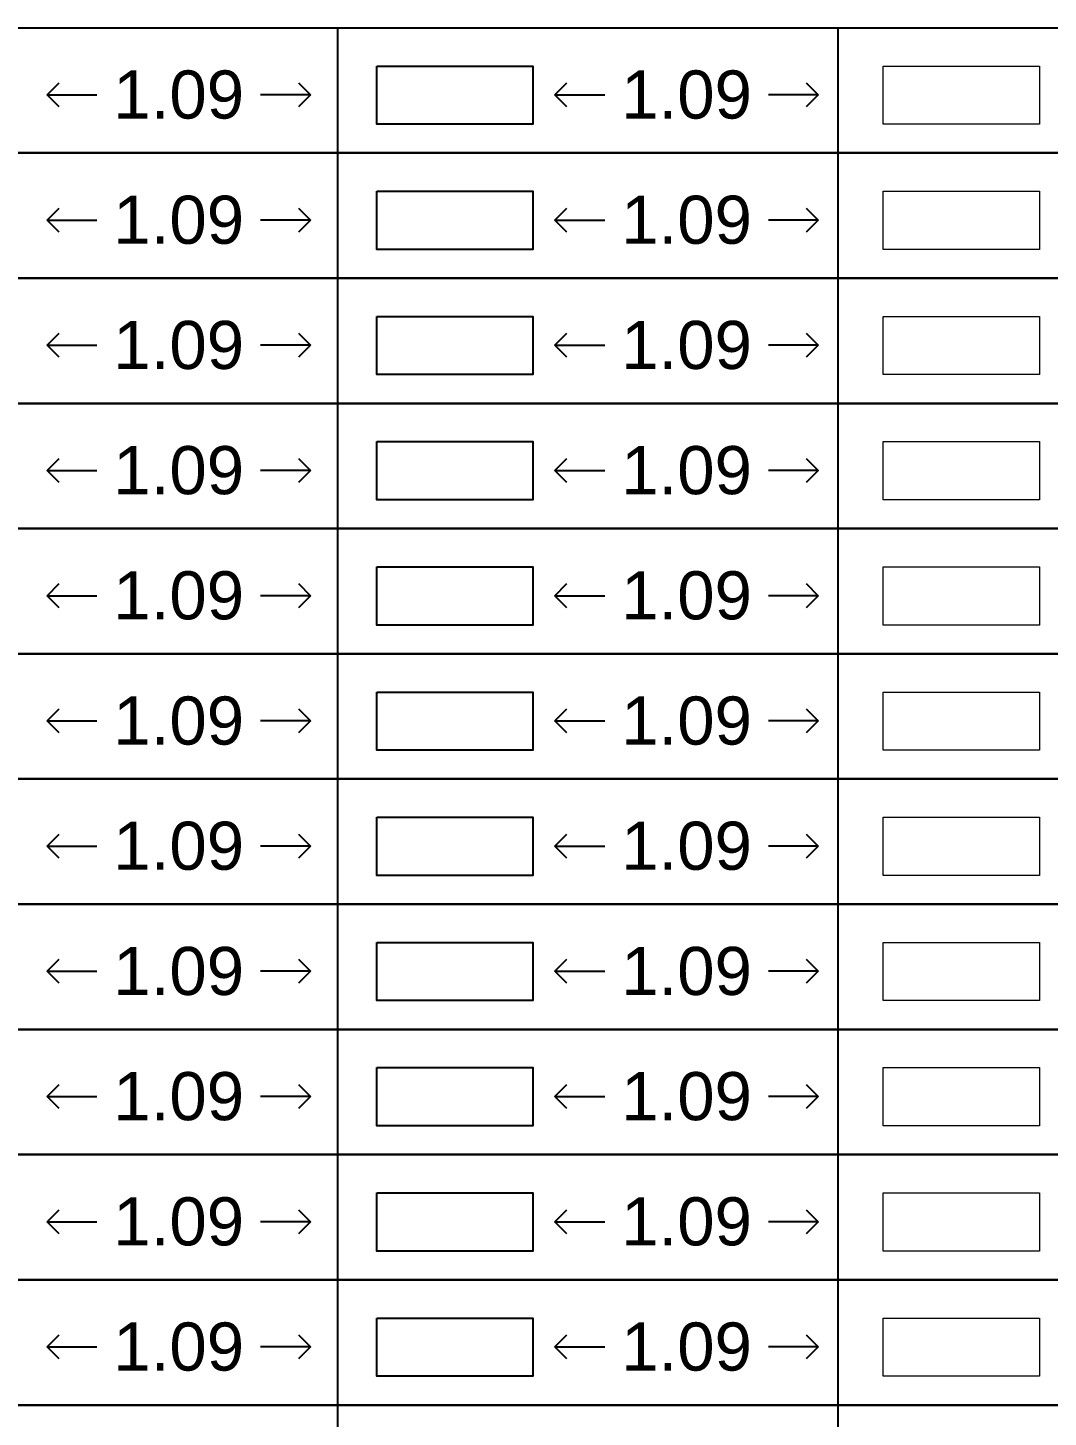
# Model space of a CAD drawing. Header units: millimetres. Extents: x -9481 to -9286, y 28723 to 28853.
# Drawn here: x -9456.89 to -9452.65, y 28747.77 to 28753.55 of the extents above; entities that cross this region are included whole.
import ezdxf

# ---------------------------------------------------------------- set-up
doc = ezdxf.new("R2010")
doc.units = ezdxf.units.MM
doc.header["$PDMODE"] = 34
doc.header["$PDSIZE"] = -15
doc.layers.add('BLK_1_FLR_1_REGULAR_ROOM_1', color=7, linetype='Continuous', plot=False)
doc.layers.add('BLK_1_FLR_2_REGULAR_ROOM_1', color=7, linetype='Continuous', lineweight=0)
doc.layers.add('PLAN', color=7, linetype='Continuous', lineweight=40)
doc.styles.add('Arial', font='arial.ttf', dxfattribs={"height": 0.2})
doc.styles.add('style2', font='arial.ttf', dxfattribs={"height": 0.3})
doc.dimstyles.new('INT DIM', dxfattribs={"dimtxt": 0.3, "dimasz": 0.1, "dimexe": 0.18, "dimexo": 0.0625, "dimgap": 0.09, "dimtad": 0, "dimzin": 0, "dimdsep": 46, "dimtxsty": 'style2', "dimblk": 'OPEN90', "dimcen": 0.09, "dimse1": 1, "dimse2": 1, "dimclrd": 250, "dimclrt": 256, "dimadec": 0, "dimazin": 0, "dimtfac": 1, "dimtofl": 0, "dimtmove": 0, "dimatfit": 3, "dimfxl": 0.18, "dimtolj": 1, "dimtzin": 0, "dimlwd": -1, "dimarcsym": 0})

# ---------------------------------------------------------------- blocks, each defined once
blk = doc.blocks.new('_Open90')
at = {"layer": 'PLAN', "color": 0, "lineweight": -2}
for p, q in [((0, 0), (-1, 0)), ((-0.5, 0.5), (0, 0)), ((0, 0), (-0.5, -0.5))]:
    blk.add_line(p, q, dxfattribs=at)
blk = doc.blocks.new('*D107')
at = {"layer": 'BLK_1_FLR_1_REGULAR_ROOM_1', "color": 250, "transparency": 16777216}
for p, q in [((-9456.7091, 28753.2698), (-9456.6022, 28753.2698)), ((-9455.8142, 28753.2698), (-9455.9211, 28753.2698))]:
    blk.add_line(p, q, dxfattribs=at)
at = {"layer": 'Defpoints', "color": 0, "transparency": 16777216}
for p in [(-9456.8091, 28753.3898), (-9455.7142, 28753.3898), (-9455.7142, 28753.2698)]:
    blk.add_point(p, dxfattribs=at)
at = {"layer": 'BLK_1_FLR_1_REGULAR_ROOM_1', "color": 250, "transparency": 16777216, "xscale": 0.1, "yscale": 0.1, "zscale": 0.1, "rotation": 180}
blk.add_blockref('_Open90', (-9456.8091, 28753.2698), dxfattribs=at)
at = {"layer": 'BLK_1_FLR_1_REGULAR_ROOM_1', "color": 250, "transparency": 16777216, "xscale": 0.1, "yscale": 0.1, "zscale": 0.1}
blk.add_blockref('_Open90', (-9455.7142, 28753.2698), dxfattribs=at)
at = {"layer": 'BLK_1_FLR_1_REGULAR_ROOM_1', "transparency": 16777216, "insert": (-9456.2617, 28753.2698), "char_height": 0.2, "attachment_point": 5, "style": 'Arial', "bg_fill": 3, "box_fill_scale": 1.1, "bg_fill_color": 256, "bg_fill_true_color": 13158600, "bg_fill_transparency": 0}
blk.add_mtext('\\A1;1.09', dxfattribs=at)
blk = doc.blocks.new('*D108')
at = {"layer": 'BLK_1_FLR_1_REGULAR_ROOM_1', "color": 250, "transparency": 16777216}
for p, q in [((-9454.5973, 28753.2698), (-9454.4904, 28753.2698)), ((-9453.7023, 28753.2698), (-9453.8093, 28753.2698))]:
    blk.add_line(p, q, dxfattribs=at)
at = {"layer": 'Defpoints', "color": 0, "transparency": 16777216}
for p in [(-9454.6973, 28753.3898), (-9453.6023, 28753.3898), (-9453.6023, 28753.2698)]:
    blk.add_point(p, dxfattribs=at)
at = {"layer": 'BLK_1_FLR_1_REGULAR_ROOM_1', "color": 250, "transparency": 16777216, "xscale": 0.1, "yscale": 0.1, "zscale": 0.1, "rotation": 180}
blk.add_blockref('_Open90', (-9454.6973, 28753.2698), dxfattribs=at)
at = {"layer": 'BLK_1_FLR_1_REGULAR_ROOM_1', "color": 250, "transparency": 16777216, "xscale": 0.1, "yscale": 0.1, "zscale": 0.1}
blk.add_blockref('_Open90', (-9453.6023, 28753.2698), dxfattribs=at)
at = {"layer": 'BLK_1_FLR_1_REGULAR_ROOM_1', "transparency": 16777216, "insert": (-9454.1498, 28753.2698), "char_height": 0.2, "attachment_point": 5, "style": 'Arial', "bg_fill": 3, "box_fill_scale": 1.1, "bg_fill_color": 256, "bg_fill_true_color": 13158600, "bg_fill_transparency": 0}
blk.add_mtext('\\A1;1.09', dxfattribs=at)
blk = doc.blocks.new('*D114')
at = {"layer": 'BLK_1_FLR_1_REGULAR_ROOM_1', "color": 250, "transparency": 16777216}
for p, q in [((-9456.7091, 28752.7491), (-9456.6022, 28752.7491)), ((-9455.8142, 28752.7491), (-9455.9211, 28752.7491))]:
    blk.add_line(p, q, dxfattribs=at)
at = {"layer": 'Defpoints', "color": 0, "transparency": 16777216}
for p in [(-9456.8091, 28752.8692), (-9455.7142, 28752.8692), (-9455.7142, 28752.7491)]:
    blk.add_point(p, dxfattribs=at)
at = {"layer": 'BLK_1_FLR_1_REGULAR_ROOM_1', "color": 250, "transparency": 16777216, "xscale": 0.1, "yscale": 0.1, "zscale": 0.1, "rotation": 180}
blk.add_blockref('_Open90', (-9456.8091, 28752.7491), dxfattribs=at)
at = {"layer": 'BLK_1_FLR_1_REGULAR_ROOM_1', "color": 250, "transparency": 16777216, "xscale": 0.1, "yscale": 0.1, "zscale": 0.1}
blk.add_blockref('_Open90', (-9455.7142, 28752.7491), dxfattribs=at)
at = {"layer": 'BLK_1_FLR_1_REGULAR_ROOM_1', "transparency": 16777216, "insert": (-9456.2617, 28752.7491), "char_height": 0.2, "attachment_point": 5, "style": 'Arial', "bg_fill": 3, "box_fill_scale": 1.1, "bg_fill_color": 256, "bg_fill_true_color": 13158600, "bg_fill_transparency": 0}
blk.add_mtext('\\A1;1.09', dxfattribs=at)
blk = doc.blocks.new('*D115')
at = {"layer": 'BLK_1_FLR_1_REGULAR_ROOM_1', "color": 250, "transparency": 16777216}
for p, q in [((-9454.5973, 28752.7491), (-9454.4904, 28752.7491)), ((-9453.7023, 28752.7491), (-9453.8093, 28752.7491))]:
    blk.add_line(p, q, dxfattribs=at)
at = {"layer": 'Defpoints', "color": 0, "transparency": 16777216}
for p in [(-9454.6973, 28752.8692), (-9453.6023, 28752.8692), (-9453.6023, 28752.7491)]:
    blk.add_point(p, dxfattribs=at)
at = {"layer": 'BLK_1_FLR_1_REGULAR_ROOM_1', "color": 250, "transparency": 16777216, "xscale": 0.1, "yscale": 0.1, "zscale": 0.1, "rotation": 180}
blk.add_blockref('_Open90', (-9454.6973, 28752.7491), dxfattribs=at)
at = {"layer": 'BLK_1_FLR_1_REGULAR_ROOM_1', "color": 250, "transparency": 16777216, "xscale": 0.1, "yscale": 0.1, "zscale": 0.1}
blk.add_blockref('_Open90', (-9453.6023, 28752.7491), dxfattribs=at)
at = {"layer": 'BLK_1_FLR_1_REGULAR_ROOM_1', "transparency": 16777216, "insert": (-9454.1498, 28752.7491), "char_height": 0.2, "attachment_point": 5, "style": 'Arial', "bg_fill": 3, "box_fill_scale": 1.1, "bg_fill_color": 256, "bg_fill_true_color": 13158600, "bg_fill_transparency": 0}
blk.add_mtext('\\A1;1.09', dxfattribs=at)
blk = doc.blocks.new('*D121')
at = {"layer": 'BLK_1_FLR_1_REGULAR_ROOM_1', "color": 250, "transparency": 16777216}
for p, q in [((-9456.7091, 28752.2285), (-9456.6022, 28752.2285)), ((-9455.8142, 28752.2285), (-9455.9211, 28752.2285))]:
    blk.add_line(p, q, dxfattribs=at)
at = {"layer": 'Defpoints', "color": 0, "transparency": 16777216}
for p in [(-9456.8091, 28752.3485), (-9455.7142, 28752.3485), (-9455.7142, 28752.2285)]:
    blk.add_point(p, dxfattribs=at)
at = {"layer": 'BLK_1_FLR_1_REGULAR_ROOM_1', "color": 250, "transparency": 16777216, "xscale": 0.1, "yscale": 0.1, "zscale": 0.1, "rotation": 180}
blk.add_blockref('_Open90', (-9456.8091, 28752.2285), dxfattribs=at)
at = {"layer": 'BLK_1_FLR_1_REGULAR_ROOM_1', "color": 250, "transparency": 16777216, "xscale": 0.1, "yscale": 0.1, "zscale": 0.1}
blk.add_blockref('_Open90', (-9455.7142, 28752.2285), dxfattribs=at)
at = {"layer": 'BLK_1_FLR_1_REGULAR_ROOM_1', "transparency": 16777216, "insert": (-9456.2617, 28752.2285), "char_height": 0.2, "attachment_point": 5, "style": 'Arial', "bg_fill": 3, "box_fill_scale": 1.1, "bg_fill_color": 256, "bg_fill_true_color": 13158600, "bg_fill_transparency": 0}
blk.add_mtext('\\A1;1.09', dxfattribs=at)
blk = doc.blocks.new('*D122')
at = {"layer": 'BLK_1_FLR_1_REGULAR_ROOM_1', "color": 250, "transparency": 16777216}
for p, q in [((-9454.5973, 28752.2285), (-9454.4904, 28752.2285)), ((-9453.7023, 28752.2285), (-9453.8093, 28752.2285))]:
    blk.add_line(p, q, dxfattribs=at)
at = {"layer": 'Defpoints', "color": 0, "transparency": 16777216}
for p in [(-9454.6973, 28752.3485), (-9453.6023, 28752.3485), (-9453.6023, 28752.2285)]:
    blk.add_point(p, dxfattribs=at)
at = {"layer": 'BLK_1_FLR_1_REGULAR_ROOM_1', "color": 250, "transparency": 16777216, "xscale": 0.1, "yscale": 0.1, "zscale": 0.1, "rotation": 180}
blk.add_blockref('_Open90', (-9454.6973, 28752.2285), dxfattribs=at)
at = {"layer": 'BLK_1_FLR_1_REGULAR_ROOM_1', "color": 250, "transparency": 16777216, "xscale": 0.1, "yscale": 0.1, "zscale": 0.1}
blk.add_blockref('_Open90', (-9453.6023, 28752.2285), dxfattribs=at)
at = {"layer": 'BLK_1_FLR_1_REGULAR_ROOM_1', "transparency": 16777216, "insert": (-9454.1498, 28752.2285), "char_height": 0.2, "attachment_point": 5, "style": 'Arial', "bg_fill": 3, "box_fill_scale": 1.1, "bg_fill_color": 256, "bg_fill_true_color": 13158600, "bg_fill_transparency": 0}
blk.add_mtext('\\A1;1.09', dxfattribs=at)
blk = doc.blocks.new('*D128')
at = {"layer": 'BLK_1_FLR_1_REGULAR_ROOM_1', "color": 250, "transparency": 16777216}
for p, q in [((-9456.7091, 28751.7078), (-9456.6022, 28751.7078)), ((-9455.8142, 28751.7078), (-9455.9211, 28751.7078))]:
    blk.add_line(p, q, dxfattribs=at)
at = {"layer": 'Defpoints', "color": 0, "transparency": 16777216}
for p in [(-9456.8091, 28751.8279), (-9455.7142, 28751.8279), (-9455.7142, 28751.7078)]:
    blk.add_point(p, dxfattribs=at)
at = {"layer": 'BLK_1_FLR_1_REGULAR_ROOM_1', "color": 250, "transparency": 16777216, "xscale": 0.1, "yscale": 0.1, "zscale": 0.1, "rotation": 180}
blk.add_blockref('_Open90', (-9456.8091, 28751.7078), dxfattribs=at)
at = {"layer": 'BLK_1_FLR_1_REGULAR_ROOM_1', "color": 250, "transparency": 16777216, "xscale": 0.1, "yscale": 0.1, "zscale": 0.1}
blk.add_blockref('_Open90', (-9455.7142, 28751.7078), dxfattribs=at)
at = {"layer": 'BLK_1_FLR_1_REGULAR_ROOM_1', "transparency": 16777216, "insert": (-9456.2617, 28751.7078), "char_height": 0.2, "attachment_point": 5, "style": 'Arial', "bg_fill": 3, "box_fill_scale": 1.1, "bg_fill_color": 256, "bg_fill_true_color": 13158600, "bg_fill_transparency": 0}
blk.add_mtext('\\A1;1.09', dxfattribs=at)
blk = doc.blocks.new('*D129')
at = {"layer": 'BLK_1_FLR_1_REGULAR_ROOM_1', "color": 250, "transparency": 16777216}
for p, q in [((-9454.5973, 28751.7078), (-9454.4904, 28751.7078)), ((-9453.7023, 28751.7078), (-9453.8093, 28751.7078))]:
    blk.add_line(p, q, dxfattribs=at)
at = {"layer": 'Defpoints', "color": 0, "transparency": 16777216}
for p in [(-9454.6973, 28751.8279), (-9453.6023, 28751.8279), (-9453.6023, 28751.7078)]:
    blk.add_point(p, dxfattribs=at)
at = {"layer": 'BLK_1_FLR_1_REGULAR_ROOM_1', "color": 250, "transparency": 16777216, "xscale": 0.1, "yscale": 0.1, "zscale": 0.1, "rotation": 180}
blk.add_blockref('_Open90', (-9454.6973, 28751.7078), dxfattribs=at)
at = {"layer": 'BLK_1_FLR_1_REGULAR_ROOM_1', "color": 250, "transparency": 16777216, "xscale": 0.1, "yscale": 0.1, "zscale": 0.1}
blk.add_blockref('_Open90', (-9453.6023, 28751.7078), dxfattribs=at)
at = {"layer": 'BLK_1_FLR_1_REGULAR_ROOM_1', "transparency": 16777216, "insert": (-9454.1498, 28751.7078), "char_height": 0.2, "attachment_point": 5, "style": 'Arial', "bg_fill": 3, "box_fill_scale": 1.1, "bg_fill_color": 256, "bg_fill_true_color": 13158600, "bg_fill_transparency": 0}
blk.add_mtext('\\A1;1.09', dxfattribs=at)
blk = doc.blocks.new('*D135')
at = {"layer": 'BLK_1_FLR_1_REGULAR_ROOM_1', "color": 250, "transparency": 16777216}
for p, q in [((-9456.7091, 28751.1872), (-9456.6022, 28751.1872)), ((-9455.8142, 28751.1872), (-9455.9211, 28751.1872))]:
    blk.add_line(p, q, dxfattribs=at)
at = {"layer": 'Defpoints', "color": 0, "transparency": 16777216}
for p in [(-9456.8091, 28751.3072), (-9455.7142, 28751.3072), (-9455.7142, 28751.1872)]:
    blk.add_point(p, dxfattribs=at)
at = {"layer": 'BLK_1_FLR_1_REGULAR_ROOM_1', "color": 250, "transparency": 16777216, "xscale": 0.1, "yscale": 0.1, "zscale": 0.1, "rotation": 180}
blk.add_blockref('_Open90', (-9456.8091, 28751.1872), dxfattribs=at)
at = {"layer": 'BLK_1_FLR_1_REGULAR_ROOM_1', "color": 250, "transparency": 16777216, "xscale": 0.1, "yscale": 0.1, "zscale": 0.1}
blk.add_blockref('_Open90', (-9455.7142, 28751.1872), dxfattribs=at)
at = {"layer": 'BLK_1_FLR_1_REGULAR_ROOM_1', "transparency": 16777216, "insert": (-9456.2617, 28751.1872), "char_height": 0.2, "attachment_point": 5, "style": 'Arial', "bg_fill": 3, "box_fill_scale": 1.1, "bg_fill_color": 256, "bg_fill_true_color": 13158600, "bg_fill_transparency": 0}
blk.add_mtext('\\A1;1.09', dxfattribs=at)
blk = doc.blocks.new('*D136')
at = {"layer": 'BLK_1_FLR_1_REGULAR_ROOM_1', "color": 250, "transparency": 16777216}
for p, q in [((-9454.5973, 28751.1872), (-9454.4904, 28751.1872)), ((-9453.7023, 28751.1872), (-9453.8093, 28751.1872))]:
    blk.add_line(p, q, dxfattribs=at)
at = {"layer": 'Defpoints', "color": 0, "transparency": 16777216}
for p in [(-9454.6973, 28751.3072), (-9453.6023, 28751.3072), (-9453.6023, 28751.1872)]:
    blk.add_point(p, dxfattribs=at)
at = {"layer": 'BLK_1_FLR_1_REGULAR_ROOM_1', "color": 250, "transparency": 16777216, "xscale": 0.1, "yscale": 0.1, "zscale": 0.1, "rotation": 180}
blk.add_blockref('_Open90', (-9454.6973, 28751.1872), dxfattribs=at)
at = {"layer": 'BLK_1_FLR_1_REGULAR_ROOM_1', "color": 250, "transparency": 16777216, "xscale": 0.1, "yscale": 0.1, "zscale": 0.1}
blk.add_blockref('_Open90', (-9453.6023, 28751.1872), dxfattribs=at)
at = {"layer": 'BLK_1_FLR_1_REGULAR_ROOM_1', "transparency": 16777216, "insert": (-9454.1498, 28751.1872), "char_height": 0.2, "attachment_point": 5, "style": 'Arial', "bg_fill": 3, "box_fill_scale": 1.1, "bg_fill_color": 256, "bg_fill_true_color": 13158600, "bg_fill_transparency": 0}
blk.add_mtext('\\A1;1.09', dxfattribs=at)
blk = doc.blocks.new('*D142')
at = {"layer": 'BLK_1_FLR_1_REGULAR_ROOM_1', "color": 250, "transparency": 16777216}
for p, q in [((-9456.7091, 28750.6665), (-9456.6022, 28750.6665)), ((-9455.8142, 28750.6665), (-9455.9211, 28750.6665))]:
    blk.add_line(p, q, dxfattribs=at)
at = {"layer": 'Defpoints', "color": 0, "transparency": 16777216}
for p in [(-9456.8091, 28750.7866), (-9455.7142, 28750.7866), (-9455.7142, 28750.6665)]:
    blk.add_point(p, dxfattribs=at)
at = {"layer": 'BLK_1_FLR_1_REGULAR_ROOM_1', "color": 250, "transparency": 16777216, "xscale": 0.1, "yscale": 0.1, "zscale": 0.1, "rotation": 180}
blk.add_blockref('_Open90', (-9456.8091, 28750.6665), dxfattribs=at)
at = {"layer": 'BLK_1_FLR_1_REGULAR_ROOM_1', "color": 250, "transparency": 16777216, "xscale": 0.1, "yscale": 0.1, "zscale": 0.1}
blk.add_blockref('_Open90', (-9455.7142, 28750.6665), dxfattribs=at)
at = {"layer": 'BLK_1_FLR_1_REGULAR_ROOM_1', "transparency": 16777216, "insert": (-9456.2617, 28750.6665), "char_height": 0.2, "attachment_point": 5, "style": 'Arial', "bg_fill": 3, "box_fill_scale": 1.1, "bg_fill_color": 256, "bg_fill_true_color": 13158600, "bg_fill_transparency": 0}
blk.add_mtext('\\A1;1.09', dxfattribs=at)
blk = doc.blocks.new('*D143')
at = {"layer": 'BLK_1_FLR_1_REGULAR_ROOM_1', "color": 250, "transparency": 16777216}
for p, q in [((-9454.5973, 28750.6665), (-9454.4904, 28750.6665)), ((-9453.7023, 28750.6665), (-9453.8093, 28750.6665))]:
    blk.add_line(p, q, dxfattribs=at)
at = {"layer": 'Defpoints', "color": 0, "transparency": 16777216}
for p in [(-9454.6973, 28750.7866), (-9453.6023, 28750.7866), (-9453.6023, 28750.6665)]:
    blk.add_point(p, dxfattribs=at)
at = {"layer": 'BLK_1_FLR_1_REGULAR_ROOM_1', "color": 250, "transparency": 16777216, "xscale": 0.1, "yscale": 0.1, "zscale": 0.1, "rotation": 180}
blk.add_blockref('_Open90', (-9454.6973, 28750.6665), dxfattribs=at)
at = {"layer": 'BLK_1_FLR_1_REGULAR_ROOM_1', "color": 250, "transparency": 16777216, "xscale": 0.1, "yscale": 0.1, "zscale": 0.1}
blk.add_blockref('_Open90', (-9453.6023, 28750.6665), dxfattribs=at)
at = {"layer": 'BLK_1_FLR_1_REGULAR_ROOM_1', "transparency": 16777216, "insert": (-9454.1498, 28750.6665), "char_height": 0.2, "attachment_point": 5, "style": 'Arial', "bg_fill": 3, "box_fill_scale": 1.1, "bg_fill_color": 256, "bg_fill_true_color": 13158600, "bg_fill_transparency": 0}
blk.add_mtext('\\A1;1.09', dxfattribs=at)
blk = doc.blocks.new('*D149')
at = {"layer": 'BLK_1_FLR_1_REGULAR_ROOM_1', "color": 250, "transparency": 16777216}
for p, q in [((-9456.7091, 28750.1459), (-9456.6022, 28750.1459)), ((-9455.8142, 28750.1459), (-9455.9211, 28750.1459))]:
    blk.add_line(p, q, dxfattribs=at)
at = {"layer": 'Defpoints', "color": 0, "transparency": 16777216}
for p in [(-9456.8091, 28750.2659), (-9455.7142, 28750.2659), (-9455.7142, 28750.1459)]:
    blk.add_point(p, dxfattribs=at)
at = {"layer": 'BLK_1_FLR_1_REGULAR_ROOM_1', "color": 250, "transparency": 16777216, "xscale": 0.1, "yscale": 0.1, "zscale": 0.1, "rotation": 180}
blk.add_blockref('_Open90', (-9456.8091, 28750.1459), dxfattribs=at)
at = {"layer": 'BLK_1_FLR_1_REGULAR_ROOM_1', "color": 250, "transparency": 16777216, "xscale": 0.1, "yscale": 0.1, "zscale": 0.1}
blk.add_blockref('_Open90', (-9455.7142, 28750.1459), dxfattribs=at)
at = {"layer": 'BLK_1_FLR_1_REGULAR_ROOM_1', "transparency": 16777216, "insert": (-9456.2617, 28750.1459), "char_height": 0.2, "attachment_point": 5, "style": 'Arial', "bg_fill": 3, "box_fill_scale": 1.1, "bg_fill_color": 256, "bg_fill_true_color": 13158600, "bg_fill_transparency": 0}
blk.add_mtext('\\A1;1.09', dxfattribs=at)
blk = doc.blocks.new('*D150')
at = {"layer": 'BLK_1_FLR_1_REGULAR_ROOM_1', "color": 250, "transparency": 16777216}
for p, q in [((-9454.5973, 28750.1459), (-9454.4904, 28750.1459)), ((-9453.7023, 28750.1459), (-9453.8093, 28750.1459))]:
    blk.add_line(p, q, dxfattribs=at)
at = {"layer": 'Defpoints', "color": 0, "transparency": 16777216}
for p in [(-9454.6973, 28750.2659), (-9453.6023, 28750.2659), (-9453.6023, 28750.1459)]:
    blk.add_point(p, dxfattribs=at)
at = {"layer": 'BLK_1_FLR_1_REGULAR_ROOM_1', "color": 250, "transparency": 16777216, "xscale": 0.1, "yscale": 0.1, "zscale": 0.1, "rotation": 180}
blk.add_blockref('_Open90', (-9454.6973, 28750.1459), dxfattribs=at)
at = {"layer": 'BLK_1_FLR_1_REGULAR_ROOM_1', "color": 250, "transparency": 16777216, "xscale": 0.1, "yscale": 0.1, "zscale": 0.1}
blk.add_blockref('_Open90', (-9453.6023, 28750.1459), dxfattribs=at)
at = {"layer": 'BLK_1_FLR_1_REGULAR_ROOM_1', "transparency": 16777216, "insert": (-9454.1498, 28750.1459), "char_height": 0.2, "attachment_point": 5, "style": 'Arial', "bg_fill": 3, "box_fill_scale": 1.1, "bg_fill_color": 256, "bg_fill_true_color": 13158600, "bg_fill_transparency": 0}
blk.add_mtext('\\A1;1.09', dxfattribs=at)
blk = doc.blocks.new('*D156')
at = {"layer": 'BLK_1_FLR_1_REGULAR_ROOM_1', "color": 250, "transparency": 16777216}
for p, q in [((-9456.7091, 28749.6252), (-9456.6022, 28749.6252)), ((-9455.8142, 28749.6252), (-9455.9211, 28749.6252))]:
    blk.add_line(p, q, dxfattribs=at)
at = {"layer": 'Defpoints', "color": 0, "transparency": 16777216}
for p in [(-9456.8091, 28749.7453), (-9455.7142, 28749.7453), (-9455.7142, 28749.6252)]:
    blk.add_point(p, dxfattribs=at)
at = {"layer": 'BLK_1_FLR_1_REGULAR_ROOM_1', "color": 250, "transparency": 16777216, "xscale": 0.1, "yscale": 0.1, "zscale": 0.1, "rotation": 180}
blk.add_blockref('_Open90', (-9456.8091, 28749.6252), dxfattribs=at)
at = {"layer": 'BLK_1_FLR_1_REGULAR_ROOM_1', "color": 250, "transparency": 16777216, "xscale": 0.1, "yscale": 0.1, "zscale": 0.1}
blk.add_blockref('_Open90', (-9455.7142, 28749.6252), dxfattribs=at)
at = {"layer": 'BLK_1_FLR_1_REGULAR_ROOM_1', "transparency": 16777216, "insert": (-9456.2617, 28749.6252), "char_height": 0.2, "attachment_point": 5, "style": 'Arial', "bg_fill": 3, "box_fill_scale": 1.1, "bg_fill_color": 256, "bg_fill_true_color": 13158600, "bg_fill_transparency": 0}
blk.add_mtext('\\A1;1.09', dxfattribs=at)
blk = doc.blocks.new('*D157')
at = {"layer": 'BLK_1_FLR_1_REGULAR_ROOM_1', "color": 250, "transparency": 16777216}
for p, q in [((-9454.5973, 28749.6252), (-9454.4904, 28749.6252)), ((-9453.7023, 28749.6252), (-9453.8093, 28749.6252))]:
    blk.add_line(p, q, dxfattribs=at)
at = {"layer": 'Defpoints', "color": 0, "transparency": 16777216}
for p in [(-9454.6973, 28749.7453), (-9453.6023, 28749.7453), (-9453.6023, 28749.6252)]:
    blk.add_point(p, dxfattribs=at)
at = {"layer": 'BLK_1_FLR_1_REGULAR_ROOM_1', "color": 250, "transparency": 16777216, "xscale": 0.1, "yscale": 0.1, "zscale": 0.1, "rotation": 180}
blk.add_blockref('_Open90', (-9454.6973, 28749.6252), dxfattribs=at)
at = {"layer": 'BLK_1_FLR_1_REGULAR_ROOM_1', "color": 250, "transparency": 16777216, "xscale": 0.1, "yscale": 0.1, "zscale": 0.1}
blk.add_blockref('_Open90', (-9453.6023, 28749.6252), dxfattribs=at)
at = {"layer": 'BLK_1_FLR_1_REGULAR_ROOM_1', "transparency": 16777216, "insert": (-9454.1498, 28749.6252), "char_height": 0.2, "attachment_point": 5, "style": 'Arial', "bg_fill": 3, "box_fill_scale": 1.1, "bg_fill_color": 256, "bg_fill_true_color": 13158600, "bg_fill_transparency": 0}
blk.add_mtext('\\A1;1.09', dxfattribs=at)
blk = doc.blocks.new('*D163')
at = {"layer": 'BLK_1_FLR_1_REGULAR_ROOM_1', "color": 250, "transparency": 16777216}
for p, q in [((-9456.7091, 28749.1046), (-9456.6022, 28749.1046)), ((-9455.8142, 28749.1046), (-9455.9211, 28749.1046))]:
    blk.add_line(p, q, dxfattribs=at)
at = {"layer": 'Defpoints', "color": 0, "transparency": 16777216}
for p in [(-9456.8091, 28749.2247), (-9455.7142, 28749.2247), (-9455.7142, 28749.1046)]:
    blk.add_point(p, dxfattribs=at)
at = {"layer": 'BLK_1_FLR_1_REGULAR_ROOM_1', "color": 250, "transparency": 16777216, "xscale": 0.1, "yscale": 0.1, "zscale": 0.1, "rotation": 180}
blk.add_blockref('_Open90', (-9456.8091, 28749.1046), dxfattribs=at)
at = {"layer": 'BLK_1_FLR_1_REGULAR_ROOM_1', "color": 250, "transparency": 16777216, "xscale": 0.1, "yscale": 0.1, "zscale": 0.1}
blk.add_blockref('_Open90', (-9455.7142, 28749.1046), dxfattribs=at)
at = {"layer": 'BLK_1_FLR_1_REGULAR_ROOM_1', "transparency": 16777216, "insert": (-9456.2617, 28749.1046), "char_height": 0.2, "attachment_point": 5, "style": 'Arial', "bg_fill": 3, "box_fill_scale": 1.1, "bg_fill_color": 256, "bg_fill_true_color": 13158600, "bg_fill_transparency": 0}
blk.add_mtext('\\A1;1.09', dxfattribs=at)
blk = doc.blocks.new('*D164')
at = {"layer": 'BLK_1_FLR_1_REGULAR_ROOM_1', "color": 250, "transparency": 16777216}
for p, q in [((-9454.5973, 28749.1046), (-9454.4904, 28749.1046)), ((-9453.7023, 28749.1046), (-9453.8093, 28749.1046))]:
    blk.add_line(p, q, dxfattribs=at)
at = {"layer": 'Defpoints', "color": 0, "transparency": 16777216}
for p in [(-9454.6973, 28749.2247), (-9453.6023, 28749.2247), (-9453.6023, 28749.1046)]:
    blk.add_point(p, dxfattribs=at)
at = {"layer": 'BLK_1_FLR_1_REGULAR_ROOM_1', "color": 250, "transparency": 16777216, "xscale": 0.1, "yscale": 0.1, "zscale": 0.1, "rotation": 180}
blk.add_blockref('_Open90', (-9454.6973, 28749.1046), dxfattribs=at)
at = {"layer": 'BLK_1_FLR_1_REGULAR_ROOM_1', "color": 250, "transparency": 16777216, "xscale": 0.1, "yscale": 0.1, "zscale": 0.1}
blk.add_blockref('_Open90', (-9453.6023, 28749.1046), dxfattribs=at)
at = {"layer": 'BLK_1_FLR_1_REGULAR_ROOM_1', "transparency": 16777216, "insert": (-9454.1498, 28749.1046), "char_height": 0.2, "attachment_point": 5, "style": 'Arial', "bg_fill": 3, "box_fill_scale": 1.1, "bg_fill_color": 256, "bg_fill_true_color": 13158600, "bg_fill_transparency": 0}
blk.add_mtext('\\A1;1.09', dxfattribs=at)
blk = doc.blocks.new('*D170')
at = {"layer": 'BLK_1_FLR_1_REGULAR_ROOM_1', "color": 250, "transparency": 16777216}
for p, q in [((-9456.7091, 28748.5839), (-9456.6022, 28748.5839)), ((-9455.8142, 28748.5839), (-9455.9211, 28748.5839))]:
    blk.add_line(p, q, dxfattribs=at)
at = {"layer": 'Defpoints', "color": 0, "transparency": 16777216}
for p in [(-9456.8091, 28748.704), (-9455.7142, 28748.704), (-9455.7142, 28748.5839)]:
    blk.add_point(p, dxfattribs=at)
at = {"layer": 'BLK_1_FLR_1_REGULAR_ROOM_1', "color": 250, "transparency": 16777216, "xscale": 0.1, "yscale": 0.1, "zscale": 0.1, "rotation": 180}
blk.add_blockref('_Open90', (-9456.8091, 28748.5839), dxfattribs=at)
at = {"layer": 'BLK_1_FLR_1_REGULAR_ROOM_1', "color": 250, "transparency": 16777216, "xscale": 0.1, "yscale": 0.1, "zscale": 0.1}
blk.add_blockref('_Open90', (-9455.7142, 28748.5839), dxfattribs=at)
at = {"layer": 'BLK_1_FLR_1_REGULAR_ROOM_1', "transparency": 16777216, "insert": (-9456.2617, 28748.5839), "char_height": 0.2, "attachment_point": 5, "style": 'Arial', "bg_fill": 3, "box_fill_scale": 1.1, "bg_fill_color": 256, "bg_fill_true_color": 13158600, "bg_fill_transparency": 0}
blk.add_mtext('\\A1;1.09', dxfattribs=at)
blk = doc.blocks.new('*D171')
at = {"layer": 'BLK_1_FLR_1_REGULAR_ROOM_1', "color": 250, "transparency": 16777216}
for p, q in [((-9454.5973, 28748.5839), (-9454.4904, 28748.5839)), ((-9453.7023, 28748.5839), (-9453.8093, 28748.5839))]:
    blk.add_line(p, q, dxfattribs=at)
at = {"layer": 'Defpoints', "color": 0, "transparency": 16777216}
for p in [(-9454.6973, 28748.704), (-9453.6023, 28748.704), (-9453.6023, 28748.5839)]:
    blk.add_point(p, dxfattribs=at)
at = {"layer": 'BLK_1_FLR_1_REGULAR_ROOM_1', "color": 250, "transparency": 16777216, "xscale": 0.1, "yscale": 0.1, "zscale": 0.1, "rotation": 180}
blk.add_blockref('_Open90', (-9454.6973, 28748.5839), dxfattribs=at)
at = {"layer": 'BLK_1_FLR_1_REGULAR_ROOM_1', "color": 250, "transparency": 16777216, "xscale": 0.1, "yscale": 0.1, "zscale": 0.1}
blk.add_blockref('_Open90', (-9453.6023, 28748.5839), dxfattribs=at)
at = {"layer": 'BLK_1_FLR_1_REGULAR_ROOM_1', "transparency": 16777216, "insert": (-9454.1498, 28748.5839), "char_height": 0.2, "attachment_point": 5, "style": 'Arial', "bg_fill": 3, "box_fill_scale": 1.1, "bg_fill_color": 256, "bg_fill_true_color": 13158600, "bg_fill_transparency": 0}
blk.add_mtext('\\A1;1.09', dxfattribs=at)
blk = doc.blocks.new('*D177')
at = {"layer": 'BLK_1_FLR_1_REGULAR_ROOM_1', "color": 250, "transparency": 16777216}
for p, q in [((-9456.7091, 28748.0633), (-9456.6022, 28748.0633)), ((-9455.8142, 28748.0633), (-9455.9211, 28748.0633))]:
    blk.add_line(p, q, dxfattribs=at)
at = {"layer": 'Defpoints', "color": 0, "transparency": 16777216}
for p in [(-9456.8091, 28748.1834), (-9455.7142, 28748.1834), (-9455.7142, 28748.0633)]:
    blk.add_point(p, dxfattribs=at)
at = {"layer": 'BLK_1_FLR_1_REGULAR_ROOM_1', "color": 250, "transparency": 16777216, "xscale": 0.1, "yscale": 0.1, "zscale": 0.1, "rotation": 180}
blk.add_blockref('_Open90', (-9456.8091, 28748.0633), dxfattribs=at)
at = {"layer": 'BLK_1_FLR_1_REGULAR_ROOM_1', "color": 250, "transparency": 16777216, "xscale": 0.1, "yscale": 0.1, "zscale": 0.1}
blk.add_blockref('_Open90', (-9455.7142, 28748.0633), dxfattribs=at)
at = {"layer": 'BLK_1_FLR_1_REGULAR_ROOM_1', "transparency": 16777216, "insert": (-9456.2617, 28748.0633), "char_height": 0.2, "attachment_point": 5, "style": 'Arial', "bg_fill": 3, "box_fill_scale": 1.1, "bg_fill_color": 256, "bg_fill_true_color": 13158600, "bg_fill_transparency": 0}
blk.add_mtext('\\A1;1.09', dxfattribs=at)
blk = doc.blocks.new('*D178')
at = {"layer": 'BLK_1_FLR_1_REGULAR_ROOM_1', "color": 250, "transparency": 16777216}
for p, q in [((-9454.5973, 28748.0633), (-9454.4904, 28748.0633)), ((-9453.7023, 28748.0633), (-9453.8093, 28748.0633))]:
    blk.add_line(p, q, dxfattribs=at)
at = {"layer": 'Defpoints', "color": 0, "transparency": 16777216}
for p in [(-9454.6973, 28748.1834), (-9453.6023, 28748.1834), (-9453.6023, 28748.0633)]:
    blk.add_point(p, dxfattribs=at)
at = {"layer": 'BLK_1_FLR_1_REGULAR_ROOM_1', "color": 250, "transparency": 16777216, "xscale": 0.1, "yscale": 0.1, "zscale": 0.1, "rotation": 180}
blk.add_blockref('_Open90', (-9454.6973, 28748.0633), dxfattribs=at)
at = {"layer": 'BLK_1_FLR_1_REGULAR_ROOM_1', "color": 250, "transparency": 16777216, "xscale": 0.1, "yscale": 0.1, "zscale": 0.1}
blk.add_blockref('_Open90', (-9453.6023, 28748.0633), dxfattribs=at)
at = {"layer": 'BLK_1_FLR_1_REGULAR_ROOM_1', "transparency": 16777216, "insert": (-9454.1498, 28748.0633), "char_height": 0.2, "attachment_point": 5, "style": 'Arial', "bg_fill": 3, "box_fill_scale": 1.1, "bg_fill_color": 256, "bg_fill_true_color": 13158600, "bg_fill_transparency": 0}
blk.add_mtext('\\A1;1.09', dxfattribs=at)

msp = doc.modelspace()

# ---------------------------------------------------------------- linework, layer by layer
for p, q in [((-9455.6016, 28753.5487), (-9455.6016, 28753.0281)), ((-9453.5208, 28753.5487), (-9453.5208, 28753.0281)), ((-9455.6016, 28753.0281), (-9455.6016, 28752.5074)), ((-9453.5208, 28753.0281), (-9453.5208, 28752.5074)), ((-9455.6016, 28752.5074), (-9455.6016, 28751.9868)), ((-9453.5208, 28752.5074), (-9453.5208, 28751.9868)), ((-9455.6016, 28751.9868), (-9455.6016, 28751.4661)), ((-9453.5208, 28751.9868), (-9453.5208, 28751.4661)), ((-9455.6016, 28751.4661), (-9455.6016, 28750.9455)), ((-9453.5208, 28751.4661), (-9453.5208, 28750.9455)), ((-9455.6016, 28750.9455), (-9455.6016, 28750.4249)), ((-9453.5208, 28750.9455), (-9453.5208, 28750.4249)), ((-9455.6016, 28750.4249), (-9455.6016, 28749.9042)), ((-9453.5208, 28750.4249), (-9453.5208, 28749.9042)), ((-9455.6016, 28749.9042), (-9455.6016, 28749.3836)), ((-9453.5208, 28749.9042), (-9453.5208, 28749.3836)), ((-9455.6016, 28749.3836), (-9455.6016, 28748.8629)), ((-9453.5208, 28749.3836), (-9453.5208, 28748.8629)), ((-9455.6016, 28748.8629), (-9455.6016, 28748.3423)), ((-9453.5208, 28748.8629), (-9453.5208, 28748.3423)), ((-9455.6016, 28748.3423), (-9455.6016, 28747.8216)), ((-9453.5208, 28748.3423), (-9453.5208, 28747.8216)), ((-9455.6016, 28747.8216), (-9455.6016, 28747.301)), ((-9453.5208, 28747.8216), (-9453.5208, 28747.301))]:
    msp.add_line(p, q)
for points in [[(-9461.7318, 28753.5487), (-9442.23, 28753.5487), (-9442.23, 28753.0281), (-9461.7318, 28753.0281)], [(-9461.7318, 28753.0281), (-9442.23, 28753.0281), (-9442.23, 28752.5074), (-9461.7318, 28752.5074)], [(-9461.7318, 28752.5074), (-9442.23, 28752.5074), (-9442.23, 28751.9868), (-9461.7318, 28751.9868)], [(-9461.7318, 28751.9868), (-9442.23, 28751.9868), (-9442.23, 28751.4661), (-9461.7318, 28751.4661)], [(-9461.7318, 28751.4661), (-9442.23, 28751.4661), (-9442.23, 28750.9455), (-9461.7318, 28750.9455)], [(-9461.7318, 28750.9455), (-9442.23, 28750.9455), (-9442.23, 28750.4249), (-9461.7318, 28750.4249)], [(-9461.7318, 28750.4249), (-9442.23, 28750.4249), (-9442.23, 28749.9042), (-9461.7318, 28749.9042)], [(-9461.7318, 28749.9042), (-9442.23, 28749.9042), (-9442.23, 28749.3836), (-9461.7318, 28749.3836)], [(-9461.7318, 28749.3836), (-9442.23, 28749.3836), (-9442.23, 28748.8629), (-9461.7318, 28748.8629)], [(-9461.7318, 28748.8629), (-9442.23, 28748.8629), (-9442.23, 28748.3423), (-9461.7318, 28748.3423)], [(-9461.7318, 28748.3423), (-9442.23, 28748.3423), (-9442.23, 28747.8216), (-9461.7318, 28747.8216)], [(-9461.7318, 28747.8216), (-9442.23, 28747.8216), (-9442.23, 28747.301), (-9461.7318, 28747.301)]]:
    msp.add_lwpolyline(points)
at = {"layer": 'BLK_1_FLR_1_REGULAR_ROOM_1', "color": 3}
msp.add_lwpolyline([(-9455.4381, 28753.3898), (-9454.7889, 28753.3898), (-9454.7889, 28753.1477), (-9455.4381, 28753.1477)], close=True, dxfattribs=at)
at = {"layer": 'BLK_1_FLR_1_REGULAR_ROOM_1', "color": 4}
msp.add_lwpolyline([(-9455.4381, 28752.8692), (-9454.7889, 28752.8692), (-9454.7889, 28752.627), (-9455.4381, 28752.627)], close=True, dxfattribs=at)
at = {"layer": 'BLK_1_FLR_1_REGULAR_ROOM_1', "color": 5}
msp.add_lwpolyline([(-9455.4381, 28752.3485), (-9454.7889, 28752.3485), (-9454.7889, 28752.1064), (-9455.4381, 28752.1064)], close=True, dxfattribs=at)
at = {"layer": 'BLK_1_FLR_1_REGULAR_ROOM_1', "color": 28}
msp.add_lwpolyline([(-9455.4381, 28751.8279), (-9454.7889, 28751.8279), (-9454.7889, 28751.5857), (-9455.4381, 28751.5857)], close=True, dxfattribs=at)
at = {"layer": 'BLK_1_FLR_1_REGULAR_ROOM_1', "color": 29}
msp.add_lwpolyline([(-9455.4381, 28751.3072), (-9454.7889, 28751.3072), (-9454.7889, 28751.0651), (-9455.4381, 28751.0651)], close=True, dxfattribs=at)
at = {"layer": 'BLK_1_FLR_1_REGULAR_ROOM_1', "color": 30}
msp.add_lwpolyline([(-9455.4381, 28750.7866), (-9454.7889, 28750.7866), (-9454.7889, 28750.5444), (-9455.4381, 28750.5444)], close=True, dxfattribs=at)
at = {"layer": 'BLK_1_FLR_1_REGULAR_ROOM_1', "color": 31}
msp.add_lwpolyline([(-9455.4381, 28750.2659), (-9454.7889, 28750.2659), (-9454.7889, 28750.0238), (-9455.4381, 28750.0238)], close=True, dxfattribs=at)
at = {"layer": 'BLK_1_FLR_1_REGULAR_ROOM_1', "color": 32}
msp.add_lwpolyline([(-9455.4381, 28749.7453), (-9454.7889, 28749.7453), (-9454.7889, 28749.5032), (-9455.4381, 28749.5032)], close=True, dxfattribs=at)
at = {"layer": 'BLK_1_FLR_1_REGULAR_ROOM_1', "color": 33}
msp.add_lwpolyline([(-9455.4381, 28749.2247), (-9454.7889, 28749.2247), (-9454.7889, 28748.9825), (-9455.4381, 28748.9825)], close=True, dxfattribs=at)
at = {"layer": 'BLK_1_FLR_1_REGULAR_ROOM_1', "color": 34}
msp.add_lwpolyline([(-9455.4381, 28748.704), (-9454.7889, 28748.704), (-9454.7889, 28748.4619), (-9455.4381, 28748.4619)], close=True, dxfattribs=at)
at = {"layer": 'BLK_1_FLR_1_REGULAR_ROOM_1', "color": 35}
msp.add_lwpolyline([(-9455.4381, 28748.1834), (-9454.7889, 28748.1834), (-9454.7889, 28747.9412), (-9455.4381, 28747.9412)], close=True, dxfattribs=at)
at = {"layer": 'BLK_1_FLR_2_REGULAR_ROOM_1', "color": 3}
msp.add_lwpolyline([(-9453.3316, 28753.3898), (-9452.6824, 28753.3898), (-9452.6824, 28753.1477), (-9453.3316, 28753.1477)], close=True, dxfattribs=at)
at = {"layer": 'BLK_1_FLR_2_REGULAR_ROOM_1', "color": 4}
msp.add_lwpolyline([(-9453.3316, 28752.8692), (-9452.6824, 28752.8692), (-9452.6824, 28752.627), (-9453.3316, 28752.627)], close=True, dxfattribs=at)
at = {"layer": 'BLK_1_FLR_2_REGULAR_ROOM_1', "color": 5}
msp.add_lwpolyline([(-9453.3316, 28752.3485), (-9452.6824, 28752.3485), (-9452.6824, 28752.1064), (-9453.3316, 28752.1064)], close=True, dxfattribs=at)
at = {"layer": 'BLK_1_FLR_2_REGULAR_ROOM_1', "color": 28}
msp.add_lwpolyline([(-9453.3316, 28751.8279), (-9452.6824, 28751.8279), (-9452.6824, 28751.5857), (-9453.3316, 28751.5857)], close=True, dxfattribs=at)
at = {"layer": 'BLK_1_FLR_2_REGULAR_ROOM_1', "color": 29}
msp.add_lwpolyline([(-9453.3316, 28751.3072), (-9452.6824, 28751.3072), (-9452.6824, 28751.0651), (-9453.3316, 28751.0651)], close=True, dxfattribs=at)
at = {"layer": 'BLK_1_FLR_2_REGULAR_ROOM_1', "color": 30}
msp.add_lwpolyline([(-9453.3316, 28750.7866), (-9452.6824, 28750.7866), (-9452.6824, 28750.5444), (-9453.3316, 28750.5444)], close=True, dxfattribs=at)
at = {"layer": 'BLK_1_FLR_2_REGULAR_ROOM_1', "color": 31}
msp.add_lwpolyline([(-9453.3316, 28750.2659), (-9452.6824, 28750.2659), (-9452.6824, 28750.0238), (-9453.3316, 28750.0238)], close=True, dxfattribs=at)
at = {"layer": 'BLK_1_FLR_2_REGULAR_ROOM_1', "color": 32}
msp.add_lwpolyline([(-9453.3316, 28749.7453), (-9452.6824, 28749.7453), (-9452.6824, 28749.5032), (-9453.3316, 28749.5032)], close=True, dxfattribs=at)
at = {"layer": 'BLK_1_FLR_2_REGULAR_ROOM_1', "color": 33}
msp.add_lwpolyline([(-9453.3316, 28749.2247), (-9452.6824, 28749.2247), (-9452.6824, 28748.9825), (-9453.3316, 28748.9825)], close=True, dxfattribs=at)
at = {"layer": 'BLK_1_FLR_2_REGULAR_ROOM_1', "color": 34}
msp.add_lwpolyline([(-9453.3316, 28748.704), (-9452.6824, 28748.704), (-9452.6824, 28748.4619), (-9453.3316, 28748.4619)], close=True, dxfattribs=at)
at = {"layer": 'BLK_1_FLR_2_REGULAR_ROOM_1', "color": 35}
msp.add_lwpolyline([(-9453.3316, 28748.1834), (-9452.6824, 28748.1834), (-9452.6824, 28747.9412), (-9453.3316, 28747.9412)], close=True, dxfattribs=at)

# ---------------------------------------------------------------- next in the draw order: dimensions: what is measured, and where the dimension line sits
at = {"layer": 'BLK_1_FLR_1_REGULAR_ROOM_1', "color": 3}
for base, p1, p2, picture, middle in [((-9455.7142, 28753.2698), (-9456.8091, 28753.3898), (-9455.7142, 28753.3898), '*D107', (-9456.2617, 28753.2698)), ((-9453.60233, 28753.26976), (-9454.69731, 28753.38983), (-9453.60233, 28753.38983), '*D108', (-9454.14982, 28753.26976))]:
    dim = msp.add_linear_dim(base=base, p1=p1, p2=p2, dimstyle='INT DIM', override={"dimtxt": 0.2, "dimtxsty": 'Arial', "dimfxl": 0.125, "dimtfill": 1, "dimtfillclr": 7, "dimarcsym": 1}, dxfattribs=at)
    dim.commit()
    dim.dimension.update_dxf_attribs({"geometry": picture, "text_midpoint": middle})
at = {"layer": 'BLK_1_FLR_1_REGULAR_ROOM_1', "color": 4}
for base, p1, p2, picture, middle in [((-9455.7142, 28752.7491), (-9456.8091, 28752.8692), (-9455.7142, 28752.8692), '*D114', (-9456.2617, 28752.7491)), ((-9453.60233, 28752.74911), (-9454.69731, 28752.86918), (-9453.60233, 28752.86918), '*D115', (-9454.14982, 28752.74911))]:
    dim = msp.add_linear_dim(base=base, p1=p1, p2=p2, dimstyle='INT DIM', override={"dimtxt": 0.2, "dimtxsty": 'Arial', "dimfxl": 0.125, "dimtfill": 1, "dimtfillclr": 7, "dimarcsym": 1}, dxfattribs=at)
    dim.commit()
    dim.dimension.update_dxf_attribs({"geometry": picture, "text_midpoint": middle})
at = {"layer": 'BLK_1_FLR_1_REGULAR_ROOM_1', "color": 5}
for base, p1, p2, picture, middle in [((-9455.7142, 28752.2285), (-9456.8091, 28752.3485), (-9455.7142, 28752.3485), '*D121', (-9456.2617, 28752.2285)), ((-9453.60233, 28752.22846), (-9454.69731, 28752.34854), (-9453.60233, 28752.34854), '*D122', (-9454.14982, 28752.22846))]:
    dim = msp.add_linear_dim(base=base, p1=p1, p2=p2, dimstyle='INT DIM', override={"dimtxt": 0.2, "dimtxsty": 'Arial', "dimfxl": 0.125, "dimtfill": 1, "dimtfillclr": 7, "dimarcsym": 1}, dxfattribs=at)
    dim.commit()
    dim.dimension.update_dxf_attribs({"geometry": picture, "text_midpoint": middle})
at = {"layer": 'BLK_1_FLR_1_REGULAR_ROOM_1', "color": 28}
for base, p1, p2, picture, middle in [((-9455.7142, 28751.7078), (-9456.8091, 28751.8279), (-9455.7142, 28751.8279), '*D128', (-9456.2617, 28751.7078)), ((-9453.60233, 28751.70781), (-9454.69731, 28751.82789), (-9453.60233, 28751.82789), '*D129', (-9454.14982, 28751.70781))]:
    dim = msp.add_linear_dim(base=base, p1=p1, p2=p2, dimstyle='INT DIM', override={"dimtxt": 0.2, "dimtxsty": 'Arial', "dimfxl": 0.125, "dimtfill": 1, "dimtfillclr": 7, "dimarcsym": 1}, dxfattribs=at)
    dim.commit()
    dim.dimension.update_dxf_attribs({"geometry": picture, "text_midpoint": middle})
at = {"layer": 'BLK_1_FLR_1_REGULAR_ROOM_1', "color": 29}
for base, p1, p2, picture, middle in [((-9455.7142, 28751.1872), (-9456.8091, 28751.3072), (-9455.7142, 28751.3072), '*D135', (-9456.2617, 28751.1872)), ((-9453.60233, 28751.18717), (-9454.69731, 28751.30724), (-9453.60233, 28751.30724), '*D136', (-9454.14982, 28751.18717))]:
    dim = msp.add_linear_dim(base=base, p1=p1, p2=p2, dimstyle='INT DIM', override={"dimtxt": 0.2, "dimtxsty": 'Arial', "dimfxl": 0.125, "dimtfill": 1, "dimtfillclr": 7, "dimarcsym": 1}, dxfattribs=at)
    dim.commit()
    dim.dimension.update_dxf_attribs({"geometry": picture, "text_midpoint": middle})
at = {"layer": 'BLK_1_FLR_1_REGULAR_ROOM_1', "color": 30}
for base, p1, p2, picture, middle in [((-9455.7142, 28750.6665), (-9456.8091, 28750.7866), (-9455.7142, 28750.7866), '*D142', (-9456.2617, 28750.6665)), ((-9453.60233, 28750.66652), (-9454.69731, 28750.7866), (-9453.60233, 28750.7866), '*D143', (-9454.14982, 28750.66652))]:
    dim = msp.add_linear_dim(base=base, p1=p1, p2=p2, dimstyle='INT DIM', override={"dimtxt": 0.2, "dimtxsty": 'Arial', "dimfxl": 0.125, "dimtfill": 1, "dimtfillclr": 7, "dimarcsym": 1}, dxfattribs=at)
    dim.commit()
    dim.dimension.update_dxf_attribs({"geometry": picture, "text_midpoint": middle})
at = {"layer": 'BLK_1_FLR_1_REGULAR_ROOM_1', "color": 31}
for base, p1, p2, picture, middle in [((-9455.7142, 28750.1459), (-9456.8091, 28750.2659), (-9455.7142, 28750.2659), '*D149', (-9456.2617, 28750.1459)), ((-9453.60233, 28750.14587), (-9454.69731, 28750.26595), (-9453.60233, 28750.26595), '*D150', (-9454.14982, 28750.14587))]:
    dim = msp.add_linear_dim(base=base, p1=p1, p2=p2, dimstyle='INT DIM', override={"dimtxt": 0.2, "dimtxsty": 'Arial', "dimfxl": 0.125, "dimtfill": 1, "dimtfillclr": 7, "dimarcsym": 1}, dxfattribs=at)
    dim.commit()
    dim.dimension.update_dxf_attribs({"geometry": picture, "text_midpoint": middle})
at = {"layer": 'BLK_1_FLR_1_REGULAR_ROOM_1', "color": 32}
for base, p1, p2, picture, middle in [((-9455.7142, 28749.6252), (-9456.8091, 28749.7453), (-9455.7142, 28749.7453), '*D156', (-9456.2617, 28749.6252)), ((-9453.60233, 28749.62523), (-9454.69731, 28749.7453), (-9453.60233, 28749.7453), '*D157', (-9454.14982, 28749.62523))]:
    dim = msp.add_linear_dim(base=base, p1=p1, p2=p2, dimstyle='INT DIM', override={"dimtxt": 0.2, "dimtxsty": 'Arial', "dimfxl": 0.125, "dimtfill": 1, "dimtfillclr": 7, "dimarcsym": 1}, dxfattribs=at)
    dim.commit()
    dim.dimension.update_dxf_attribs({"geometry": picture, "text_midpoint": middle})
at = {"layer": 'BLK_1_FLR_1_REGULAR_ROOM_1', "color": 33}
for base, p1, p2, picture, middle in [((-9455.7142, 28749.1046), (-9456.8091, 28749.2247), (-9455.7142, 28749.2247), '*D163', (-9456.2617, 28749.1046)), ((-9453.60233, 28749.10458), (-9454.69731, 28749.22465), (-9453.60233, 28749.22465), '*D164', (-9454.14982, 28749.10458))]:
    dim = msp.add_linear_dim(base=base, p1=p1, p2=p2, dimstyle='INT DIM', override={"dimtxt": 0.2, "dimtxsty": 'Arial', "dimfxl": 0.125, "dimtfill": 1, "dimtfillclr": 7, "dimarcsym": 1}, dxfattribs=at)
    dim.commit()
    dim.dimension.update_dxf_attribs({"geometry": picture, "text_midpoint": middle})
at = {"layer": 'BLK_1_FLR_1_REGULAR_ROOM_1', "color": 34}
for base, p1, p2, picture, middle in [((-9455.7142, 28748.5839), (-9456.8091, 28748.704), (-9455.7142, 28748.704), '*D170', (-9456.2617, 28748.5839)), ((-9453.60233, 28748.58393), (-9454.69731, 28748.70401), (-9453.60233, 28748.70401), '*D171', (-9454.14982, 28748.58393))]:
    dim = msp.add_linear_dim(base=base, p1=p1, p2=p2, dimstyle='INT DIM', override={"dimtxt": 0.2, "dimtxsty": 'Arial', "dimfxl": 0.125, "dimtfill": 1, "dimtfillclr": 7, "dimarcsym": 1}, dxfattribs=at)
    dim.commit()
    dim.dimension.update_dxf_attribs({"geometry": picture, "text_midpoint": middle})
at = {"layer": 'BLK_1_FLR_1_REGULAR_ROOM_1', "color": 35}
for base, p1, p2, picture, middle in [((-9455.7142, 28748.0633), (-9456.8091, 28748.1834), (-9455.7142, 28748.1834), '*D177', (-9456.2617, 28748.0633)), ((-9453.60233, 28748.06329), (-9454.69731, 28748.18336), (-9453.60233, 28748.18336), '*D178', (-9454.14982, 28748.06329))]:
    dim = msp.add_linear_dim(base=base, p1=p1, p2=p2, dimstyle='INT DIM', override={"dimtxt": 0.2, "dimtxsty": 'Arial', "dimfxl": 0.125, "dimtfill": 1, "dimtfillclr": 7, "dimarcsym": 1}, dxfattribs=at)
    dim.commit()
    dim.dimension.update_dxf_attribs({"geometry": picture, "text_midpoint": middle})

doc.saveas('drawing.dxf')
